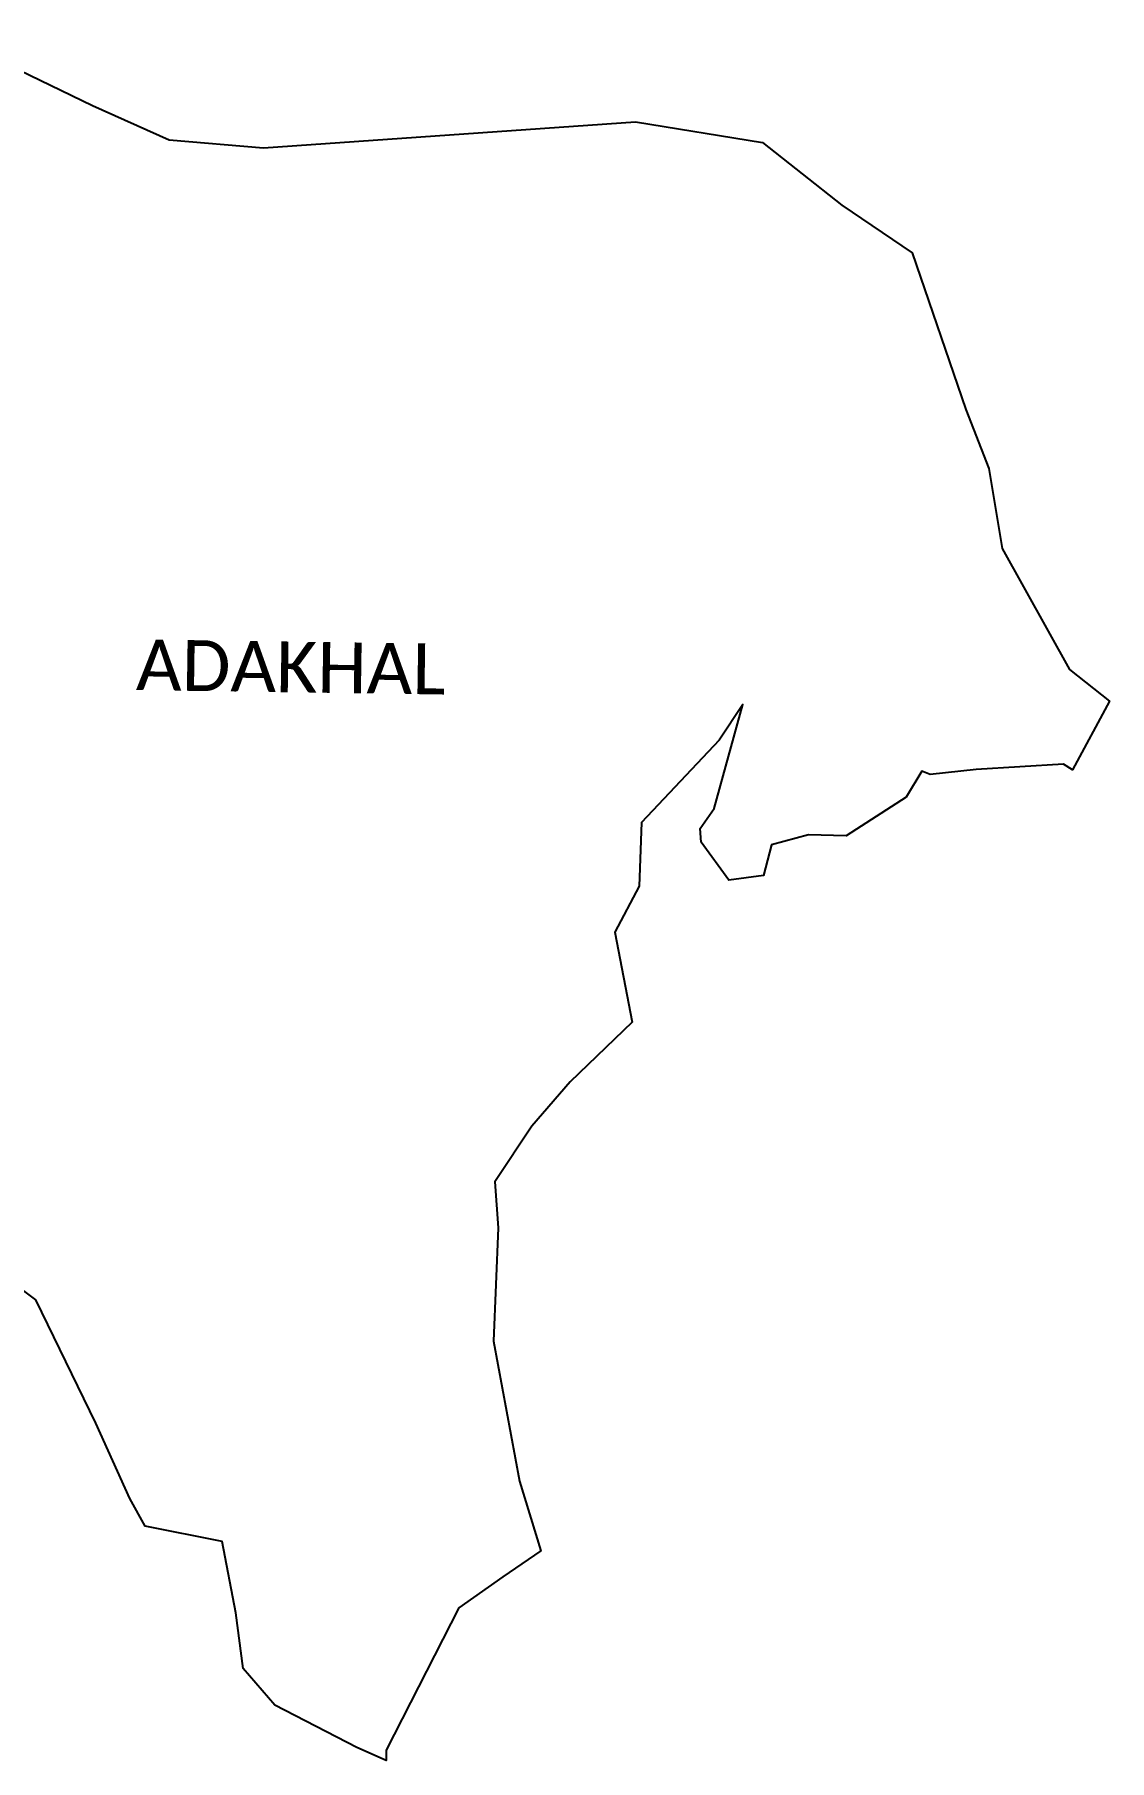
# Model space of a CAD drawing. Header units: metres. Extents: x 297192 to 302393, y 1968316 to 1973179.
# Drawn here: x 299792 to 302393, y 1968969 to 1973144 of the extents above; entities that cross this region are included whole.
import ezdxf

# ---------------------------------------------------------------- set-up
doc = ezdxf.new("R2010")
doc.units = ezdxf.units.M
doc.header["$MEASUREMENT"] = 0
doc.layers.add('VILLAGE BOUNDRY', color=10, linetype='Continuous')
doc.layers.add('VILLAGE NAME', color=250, linetype='Continuous')
doc.styles.get("Standard").update_dxf_attribs({"font": 'simplex.shx'})

msp = doc.modelspace()

# ---------------------------------------------------------------- linework, layer by layer
at = {"layer": 'VILLAGE BOUNDRY', "color": 3, "flags": 128}
msp.add_lwpolyline([(299576.5, 1973144.3), (299932.5, 1972972.6), (300118.1, 1972889.9), (300346.5, 1972870.3), (301246.4, 1972933.3), (301553.5, 1972883), (301745.1, 1972731.3), (301915.2, 1972616.5), (302045.4, 1972237), (302100.5, 1972094.4), (302133.1, 1971900.7), (302295.6, 1971608.2), (302392.7, 1971531.4), (302303.4, 1971365.8), (302281.1, 1971379.1), (302070.4, 1971366.1), (301958.7, 1971354.2), (301939, 1971362.2), (301900.7, 1971299.2), (301755.7, 1971205.9), (301664.5, 1971207.9), (301574.8, 1971184.4), (301555.9, 1971109.8), (301471.8, 1971098.9), (301405.3, 1971190.3), (301402.2, 1971223.2), (301436.7, 1971272), (301506.1, 1971523.3), (301448.7, 1971436.9), (301260.7, 1971238.1), (301255.3, 1971084), (301196.1, 1970972.4), (301238.1, 1970754.7), (301087.9, 1970610.8), (300995.6, 1970503.7), (300905.8, 1970368.8), (300913.7, 1970257.6), (300902.7, 1969983.1), (300965.2, 1969644.3), (301017.4, 1969476.4), (300925, 1969412.9), (300818.5, 1969338.3), (300643.2, 1968993.6), (300642.6, 1968968.9), (300572.2, 1969000), (300373.8, 1969102.4), (300297.2, 1969191.5), (300279, 1969326.5), (300246.1, 1969499.1), (300059.5, 1969536.1), (300023.1, 1969602.8), (299940.2, 1969785.1), (299795.4, 1970083), (299725.5, 1970136)], dxfattribs=at)

# ---------------------------------------------------------------- texts
at = {"layer": 'VILLAGE NAME', "insert": (300038.9, 1971681.2), "char_height": 122.778, "attachment_point": 1, "rotation": 359.1736}
msp.add_mtext_dynamic_manual_height_columns('{\\fCalibri|b0|i0|c0|p34;ADAKHAL} ', width=1567.05, gutter_width=613.9, heights=[32.3], dxfattribs=at)

doc.saveas('drawing.dxf')
